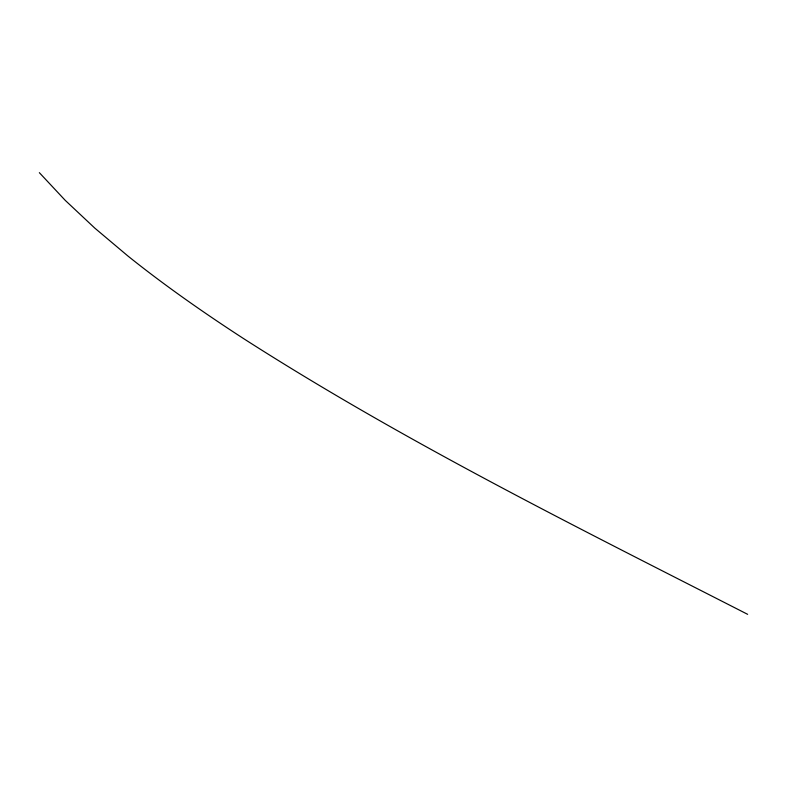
<?xml version="1.0" encoding="UTF-8"?>
<svg xmlns="http://www.w3.org/2000/svg" width="787" height="787" viewBox="0 0 787 787"><rect width="100%" height="100%" fill="white"/><g stroke="black" fill="none" stroke-linecap="round" stroke-linejoin="round"><path stroke-width="1.18" d="M747.65 614.332C577.442 527.379 405.669 442.353 244.482 339.177A2131.511 377.455 16.9 0 1 127.799 255.913L94.843 228.151L65.272 200.4L39.35 172.668"/></g></svg>
